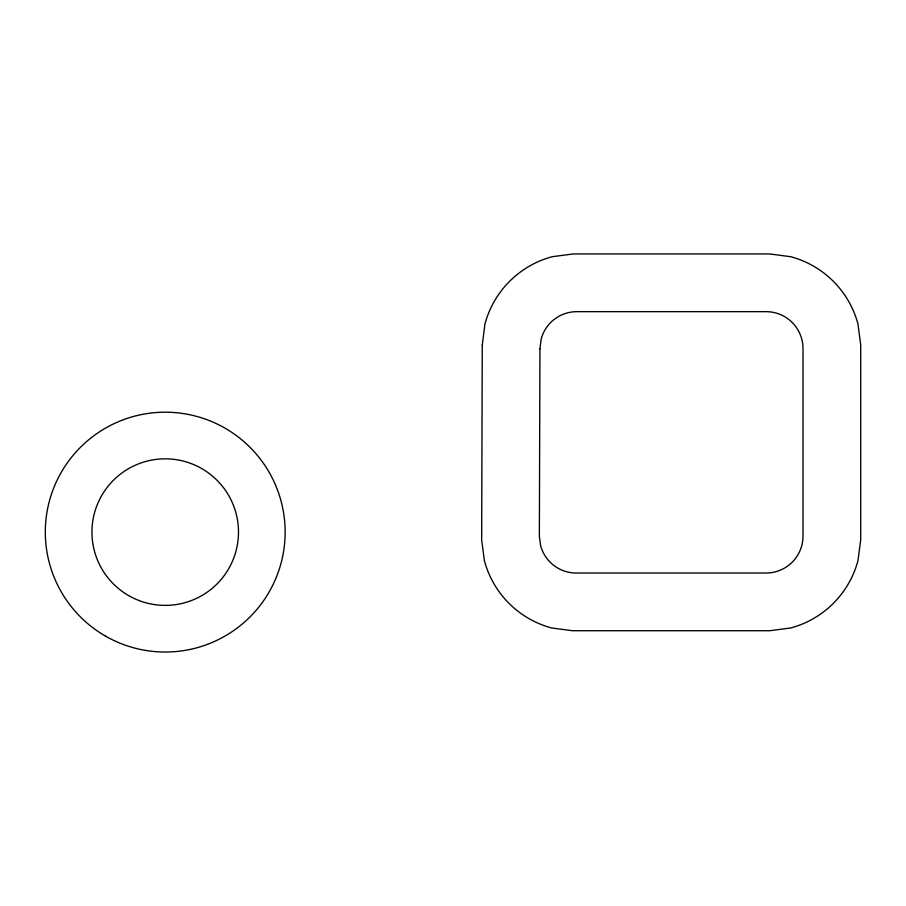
<?xml version="1.0" encoding="UTF-8"?>
<svg xmlns="http://www.w3.org/2000/svg" width="906" height="906" viewBox="0 0 906 906"><rect width="100%" height="100%" fill="white"/><g stroke="black" fill="none" stroke-linecap="round" stroke-linejoin="round"><path stroke-width="1.36" d="M482.264 345.107L481.664 540.01L484.393 560.712A95.119 95.119 0 0 0 551.652 627.971L572.479 630.712L769.862 630.712L790.7 627.971A95.119 95.119 0 0 0 857.959 560.712L860.7 539.874L860.7 344.801L857.959 323.963A95.119 95.119 0 0 0 790.7 256.704L769.862 253.963L573.056 253.963L552.218 256.704A95.232 95.232 0 0 0 484.914 324.133L482.264 345.107M539.942 348.81L539.364 536.318L540.599 545.65A36.92 36.92 0 0 0 576.261 573.022L766.08 573.022A36.92 36.92 0 0 0 803.01 536.092L803.01 348.584A36.92 36.92 0 0 0 766.08 311.664L576.839 311.664A36.92 36.92 0 0 0 541.176 339.025L539.942 348.81M128.584 595.57A73.273 73.273 0 0 0 238.493 532.116A73.273 73.273 0 0 0 128.584 468.651A73.273 73.273 0 0 0 128.584 595.57M105.266 635.967A119.92 119.92 0 0 0 285.141 532.116A119.92 119.92 0 0 0 105.266 428.255A119.92 119.92 0 0 0 105.266 635.967"/></g></svg>
